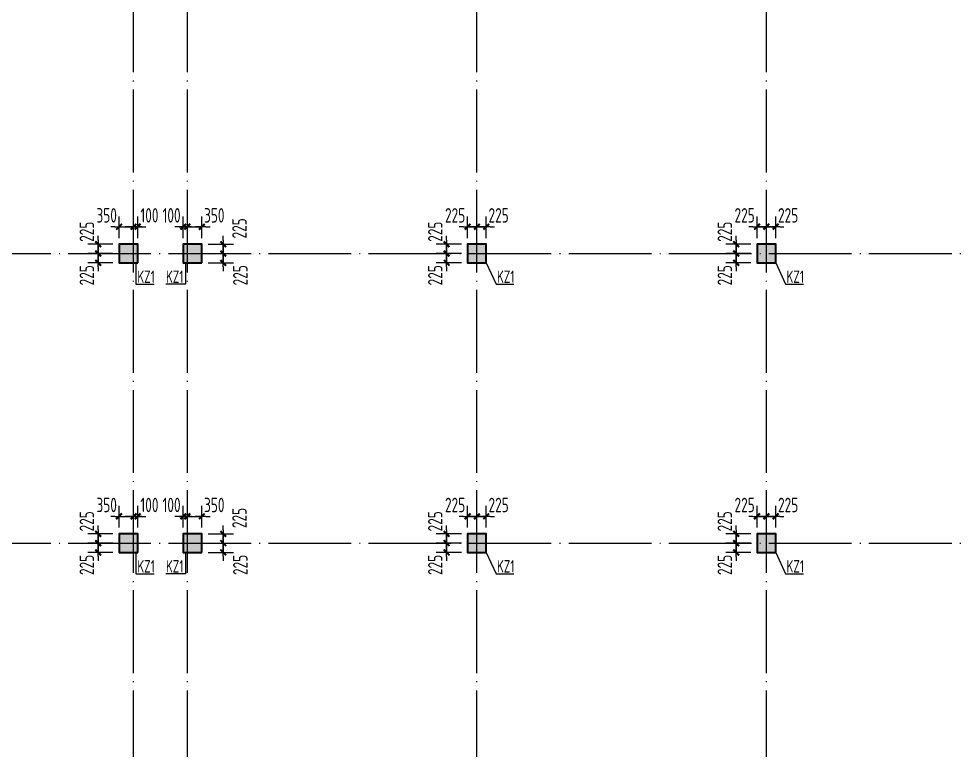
# Model space of a CAD drawing. Extents: x 8243024 to 8945023, y 669070 to 951310.
# Drawn here: x 8497487 to 8520200, y 841675 to 859352 of the extents above; entities that cross this region are included whole.
import ezdxf

# ---------------------------------------------------------------- set-up
doc = ezdxf.new("R2010")
doc.units = 0
doc.header["$LTSCALE"] = 1000
doc.linetypes.add('DOTE', pattern=[2.42, 2, -0.2, 0.02, -0.2])
doc.layers.get('0').update_dxf_attribs({"linetype": 'CONTINUOUS'})
doc.layers.get('Defpoints').update_dxf_attribs({"linetype": 'CONTINUOUS'})
for name, color, linetype in [('DIM', 3, 'CONTINUOUS'), ('DOTE', 1, 'DOTE'), ('PUB_TEXT', 7, 'CONTINUOUS'), ('柱涂实', 54, 'CONTINUOUS')]:
    doc.layers.add(name, color=color, linetype=linetype)
doc.layers.add('柱', color=2, linetype='CONTINUOUS', lineweight=35)
doc.styles.add('HZTXT', font='tssdeng.shx', dxfattribs={"width": 0.75, "bigfont": 'HZTXT.shx'})
doc.styles.add('TSSD_Dimension', font='Tssdeng.shx', dxfattribs={"width": 0.7, "bigfont": 'tssdchn.shx'})
doc.dimstyles.new('TSSD_100_100$0', dxfattribs={"dimtxt": 350, "dimasz": 100, "dimexe": 250, "dimexo": 150, "dimgap": 100, "dimtad": 1, "dimdec": 0, "dimzin": 0, "dimdsep": 46, "dimtxsty": 'TSSD_Dimension', "dimblk": '_TSDBK', "dimblk1": '_TSDBK', "dimblk2": '_TSDBK', "dimsah": 1, "dimcen": 0, "dimclrt": 7, "dimadec": 0, "dimazin": 0, "dimtfac": 1, "dimtdec": 0, "dimtix": 1, "dimtmove": 2, "dimatfit": 3, "dimldrblk": '_TSDBK', "dimfxl": 0, "dimtolj": 1, "dimtzin": 0, "dimarcsym": 0})

# ---------------------------------------------------------------- blocks, each defined once
blk = doc.blocks.new('_TSDBK')
blk.add_line((-1, 0), (1.5, 0))
at = {"const_width": 0.5}
blk.add_lwpolyline([(-0.7, -0.7), (0.7, 0.7)], dxfattribs=at)
blk = doc.blocks.new('*D1738')
at = {"layer": 'Defpoints', "color": 0}
for p in [(8499912, 853904), (8499406, 853679), (8499912, 853679)]:
    blk.add_point(p, dxfattribs=at)
at = {"layer": 'DIM', "color": 0, "lineweight": -2}
for p, q in [((8499406, 854004), (8499406, 854104)), ((8499762, 853904), (8499156, 853904)), ((8499406, 853904), (8499406, 853679)), ((8499762, 853679), (8499156, 853679)), ((8499406, 853579), (8499406, 853479))]:
    blk.add_line(p, q, dxfattribs=at)
at = {"layer": 'DIM', "color": 0, "lineweight": -2, "xscale": 100, "yscale": 100, "zscale": 100}
for p, rotation in [((8499406, 853904), 270), ((8499406, 853679), 90)]:
    blk.add_blockref('_TSDBK', p, dxfattribs=dict(at, rotation=rotation))
at = {"layer": 'DIM', "color": 7, "insert": (8499131, 854206), "char_height": 350, "attachment_point": 5, "rotation": 90, "style": 'TSSD_Dimension'}
blk.add_mtext('\\A1;225', dxfattribs=at)
blk = doc.blocks.new('*D1739')
at = {"layer": 'Defpoints', "color": 0}
for p in [(8499912, 853679), (8499406, 853454), (8499912, 853454)]:
    blk.add_point(p, dxfattribs=at)
at = {"layer": 'DIM', "color": 0, "lineweight": -2}
for p, q in [((8499406, 853779), (8499406, 853879)), ((8499762, 853679), (8499156, 853679)), ((8499406, 853679), (8499406, 853454)), ((8499762, 853454), (8499156, 853454)), ((8499406, 853354), (8499406, 853254))]:
    blk.add_line(p, q, dxfattribs=at)
at = {"layer": 'DIM', "color": 0, "lineweight": -2, "xscale": 100, "yscale": 100, "zscale": 100}
for p, rotation in [((8499406, 853679), 270), ((8499406, 853454), 90)]:
    blk.add_blockref('_TSDBK', p, dxfattribs=dict(at, rotation=rotation))
at = {"layer": 'DIM', "color": 7, "insert": (8499131, 853153), "char_height": 350, "attachment_point": 5, "rotation": 90, "style": 'TSSD_Dimension'}
blk.add_mtext('\\A1;225', dxfattribs=at)
blk = doc.blocks.new('*D1740')
at = {"layer": 'Defpoints', "color": 0}
for p in [(8500362, 854327), (8500262, 853904), (8500362, 853904)]:
    blk.add_point(p, dxfattribs=at)
at = {"layer": 'DIM', "color": 0, "lineweight": -2}
for p, q in [((8500262, 854054), (8500262, 854577)), ((8500362, 854054), (8500362, 854577)), ((8500162, 854327), (8500062, 854327)), ((8500262, 854327), (8500362, 854327)), ((8500462, 854327), (8500562, 854327))]:
    blk.add_line(p, q, dxfattribs=at)
at = {"layer": 'DIM', "color": 0, "lineweight": -2, "xscale": 100, "yscale": 100, "zscale": 100}
blk.add_blockref('_TSDBK', (8500262, 854327), dxfattribs=at)
at = {"layer": 'DIM', "color": 0, "lineweight": -2, "xscale": 100, "yscale": 100, "zscale": 100, "rotation": 180}
blk.add_blockref('_TSDBK', (8500362, 854327), dxfattribs=at)
at = {"layer": 'DIM', "color": 7, "insert": (8500645, 854602), "char_height": 350, "attachment_point": 5, "style": 'TSSD_Dimension'}
blk.add_mtext('\\A1;100', dxfattribs=at)
blk = doc.blocks.new('*D1741')
at = {"layer": 'Defpoints', "color": 0}
for p in [(8500262, 854327), (8499912, 853904), (8500262, 853904)]:
    blk.add_point(p, dxfattribs=at)
at = {"layer": 'DIM', "color": 0, "lineweight": -2}
for p, q in [((8499912, 854054), (8499912, 854577)), ((8500262, 854054), (8500262, 854577)), ((8499812, 854327), (8499712, 854327)), ((8499912, 854327), (8500262, 854327)), ((8500362, 854327), (8500462, 854327))]:
    blk.add_line(p, q, dxfattribs=at)
at = {"layer": 'DIM', "color": 0, "lineweight": -2, "xscale": 100, "yscale": 100, "zscale": 100}
blk.add_blockref('_TSDBK', (8499912, 854327), dxfattribs=at)
at = {"layer": 'DIM', "color": 0, "lineweight": -2, "xscale": 100, "yscale": 100, "zscale": 100, "rotation": 180}
blk.add_blockref('_TSDBK', (8500262, 854327), dxfattribs=at)
at = {"layer": 'DIM', "color": 7, "insert": (8499611, 854602), "char_height": 350, "attachment_point": 5, "style": 'TSSD_Dimension'}
blk.add_mtext('\\A1;350', dxfattribs=at)
blk = doc.blocks.new('*D1742')
at = {"layer": 'Defpoints', "color": 0}
for p in [(8501912, 854327), (8501562, 853904), (8501912, 853904)]:
    blk.add_point(p, dxfattribs=at)
at = {"layer": 'DIM', "color": 0, "lineweight": -2}
for p, q in [((8501562, 854054), (8501562, 854577)), ((8501912, 854054), (8501912, 854577)), ((8501462, 854327), (8501362, 854327)), ((8501562, 854327), (8501912, 854327)), ((8502012, 854327), (8502112, 854327))]:
    blk.add_line(p, q, dxfattribs=at)
at = {"layer": 'DIM', "color": 0, "lineweight": -2, "xscale": 100, "yscale": 100, "zscale": 100}
blk.add_blockref('_TSDBK', (8501562, 854327), dxfattribs=at)
at = {"layer": 'DIM', "color": 0, "lineweight": -2, "xscale": 100, "yscale": 100, "zscale": 100, "rotation": 180}
blk.add_blockref('_TSDBK', (8501912, 854327), dxfattribs=at)
at = {"layer": 'DIM', "color": 7, "insert": (8502213, 854602), "char_height": 350, "attachment_point": 5, "style": 'TSSD_Dimension'}
blk.add_mtext('\\A1;350', dxfattribs=at)
blk = doc.blocks.new('*D1743')
at = {"layer": 'Defpoints', "color": 0}
for p in [(8501562, 854327), (8501462, 853904), (8501562, 853904)]:
    blk.add_point(p, dxfattribs=at)
at = {"layer": 'DIM', "color": 0, "lineweight": -2}
for p, q in [((8501462, 854054), (8501462, 854577)), ((8501562, 854054), (8501562, 854577)), ((8501362, 854327), (8501262, 854327)), ((8501462, 854327), (8501562, 854327)), ((8501662, 854327), (8501762, 854327))]:
    blk.add_line(p, q, dxfattribs=at)
at = {"layer": 'DIM', "color": 0, "lineweight": -2, "xscale": 100, "yscale": 100, "zscale": 100}
blk.add_blockref('_TSDBK', (8501462, 854327), dxfattribs=at)
at = {"layer": 'DIM', "color": 0, "lineweight": -2, "xscale": 100, "yscale": 100, "zscale": 100, "rotation": 180}
blk.add_blockref('_TSDBK', (8501562, 854327), dxfattribs=at)
at = {"layer": 'DIM', "color": 7, "insert": (8501180, 854602), "char_height": 350, "attachment_point": 5, "style": 'TSSD_Dimension'}
blk.add_mtext('\\A1;100', dxfattribs=at)
blk = doc.blocks.new('*D1744')
at = {"layer": 'Defpoints', "color": 0}
for p in [(8501912, 853904), (8501912, 853679), (8502431, 853679)]:
    blk.add_point(p, dxfattribs=at)
at = {"layer": 'DIM', "color": 0, "lineweight": -2}
for p, q in [((8502431, 854004), (8502431, 854104)), ((8502062, 853904), (8502681, 853904)), ((8502431, 853904), (8502431, 853679)), ((8502062, 853679), (8502681, 853679)), ((8502431, 853579), (8502431, 853479))]:
    blk.add_line(p, q, dxfattribs=at)
at = {"layer": 'DIM', "color": 0, "lineweight": -2, "xscale": 100, "yscale": 100, "zscale": 100}
for p, rotation in [((8502431, 853904), 270), ((8502431, 853679), 90)]:
    blk.add_blockref('_TSDBK', p, dxfattribs=dict(at, rotation=rotation))
at = {"layer": 'DIM', "color": 7, "insert": (8502821, 854287), "char_height": 350, "attachment_point": 5, "rotation": 90, "style": 'TSSD_Dimension'}
blk.add_mtext('\\A1;225', dxfattribs=at)
blk = doc.blocks.new('*D1745')
at = {"layer": 'Defpoints', "color": 0}
for p in [(8501912, 853679), (8501912, 853454), (8502431, 853454)]:
    blk.add_point(p, dxfattribs=at)
at = {"layer": 'DIM', "color": 0, "lineweight": -2}
for p, q in [((8502431, 853779), (8502431, 853879)), ((8502062, 853679), (8502681, 853679)), ((8502431, 853679), (8502431, 853454)), ((8502062, 853454), (8502681, 853454)), ((8502431, 853354), (8502431, 853254))]:
    blk.add_line(p, q, dxfattribs=at)
at = {"layer": 'DIM', "color": 0, "lineweight": -2, "xscale": 100, "yscale": 100, "zscale": 100}
for p, rotation in [((8502431, 853679), 270), ((8502431, 853454), 90)]:
    blk.add_blockref('_TSDBK', p, dxfattribs=dict(at, rotation=rotation))
at = {"layer": 'DIM', "color": 7, "insert": (8502842, 853153), "char_height": 350, "attachment_point": 5, "rotation": 90, "style": 'TSSD_Dimension'}
blk.add_mtext('\\A1;225', dxfattribs=at)
blk = doc.blocks.new('*D1746')
at = {"layer": 'Defpoints', "color": 0}
for p in [(8499912, 846904), (8499406, 846679), (8499912, 846679)]:
    blk.add_point(p, dxfattribs=at)
at = {"layer": 'DIM', "color": 0, "lineweight": -2}
for p, q in [((8499406, 847004), (8499406, 847104)), ((8499762, 846904), (8499156, 846904)), ((8499406, 846904), (8499406, 846679)), ((8499762, 846679), (8499156, 846679)), ((8499406, 846579), (8499406, 846479))]:
    blk.add_line(p, q, dxfattribs=at)
at = {"layer": 'DIM', "color": 0, "lineweight": -2, "xscale": 100, "yscale": 100, "zscale": 100}
for p, rotation in [((8499406, 846904), 270), ((8499406, 846679), 90)]:
    blk.add_blockref('_TSDBK', p, dxfattribs=dict(at, rotation=rotation))
at = {"layer": 'DIM', "color": 7, "insert": (8499131, 847206), "char_height": 350, "attachment_point": 5, "rotation": 90, "style": 'TSSD_Dimension'}
blk.add_mtext('\\A1;225', dxfattribs=at)
blk = doc.blocks.new('*D1747')
at = {"layer": 'Defpoints', "color": 0}
for p in [(8499912, 846679), (8499406, 846454), (8499912, 846454)]:
    blk.add_point(p, dxfattribs=at)
at = {"layer": 'DIM', "color": 0, "lineweight": -2}
for p, q in [((8499406, 846779), (8499406, 846879)), ((8499762, 846679), (8499156, 846679)), ((8499406, 846679), (8499406, 846454)), ((8499762, 846454), (8499156, 846454)), ((8499406, 846354), (8499406, 846254))]:
    blk.add_line(p, q, dxfattribs=at)
at = {"layer": 'DIM', "color": 0, "lineweight": -2, "xscale": 100, "yscale": 100, "zscale": 100}
for p, rotation in [((8499406, 846679), 270), ((8499406, 846454), 90)]:
    blk.add_blockref('_TSDBK', p, dxfattribs=dict(at, rotation=rotation))
at = {"layer": 'DIM', "color": 7, "insert": (8499131, 846153), "char_height": 350, "attachment_point": 5, "rotation": 90, "style": 'TSSD_Dimension'}
blk.add_mtext('\\A1;225', dxfattribs=at)
blk = doc.blocks.new('*D1748')
at = {"layer": 'Defpoints', "color": 0}
for p in [(8500362, 847327), (8500262, 846904), (8500362, 846904)]:
    blk.add_point(p, dxfattribs=at)
at = {"layer": 'DIM', "color": 0, "lineweight": -2}
for p, q in [((8500262, 847054), (8500262, 847577)), ((8500362, 847054), (8500362, 847577)), ((8500162, 847327), (8500062, 847327)), ((8500262, 847327), (8500362, 847327)), ((8500462, 847327), (8500562, 847327))]:
    blk.add_line(p, q, dxfattribs=at)
at = {"layer": 'DIM', "color": 0, "lineweight": -2, "xscale": 100, "yscale": 100, "zscale": 100}
blk.add_blockref('_TSDBK', (8500262, 847327), dxfattribs=at)
at = {"layer": 'DIM', "color": 0, "lineweight": -2, "xscale": 100, "yscale": 100, "zscale": 100, "rotation": 180}
blk.add_blockref('_TSDBK', (8500362, 847327), dxfattribs=at)
at = {"layer": 'DIM', "color": 7, "insert": (8500645, 847602), "char_height": 350, "attachment_point": 5, "style": 'TSSD_Dimension'}
blk.add_mtext('\\A1;100', dxfattribs=at)
blk = doc.blocks.new('*D1749')
at = {"layer": 'Defpoints', "color": 0}
for p in [(8500262, 847327), (8499912, 846904), (8500262, 846904)]:
    blk.add_point(p, dxfattribs=at)
at = {"layer": 'DIM', "color": 0, "lineweight": -2}
for p, q in [((8499912, 847054), (8499912, 847577)), ((8500262, 847054), (8500262, 847577)), ((8499812, 847327), (8499712, 847327)), ((8499912, 847327), (8500262, 847327)), ((8500362, 847327), (8500462, 847327))]:
    blk.add_line(p, q, dxfattribs=at)
at = {"layer": 'DIM', "color": 0, "lineweight": -2, "xscale": 100, "yscale": 100, "zscale": 100}
blk.add_blockref('_TSDBK', (8499912, 847327), dxfattribs=at)
at = {"layer": 'DIM', "color": 0, "lineweight": -2, "xscale": 100, "yscale": 100, "zscale": 100, "rotation": 180}
blk.add_blockref('_TSDBK', (8500262, 847327), dxfattribs=at)
at = {"layer": 'DIM', "color": 7, "insert": (8499611, 847602), "char_height": 350, "attachment_point": 5, "style": 'TSSD_Dimension'}
blk.add_mtext('\\A1;350', dxfattribs=at)
blk = doc.blocks.new('*D1750')
at = {"layer": 'Defpoints', "color": 0}
for p in [(8501912, 847327), (8501562, 846904), (8501912, 846904)]:
    blk.add_point(p, dxfattribs=at)
at = {"layer": 'DIM', "color": 0, "lineweight": -2}
for p, q in [((8501562, 847054), (8501562, 847577)), ((8501912, 847054), (8501912, 847577)), ((8501462, 847327), (8501362, 847327)), ((8501562, 847327), (8501912, 847327)), ((8502012, 847327), (8502112, 847327))]:
    blk.add_line(p, q, dxfattribs=at)
at = {"layer": 'DIM', "color": 0, "lineweight": -2, "xscale": 100, "yscale": 100, "zscale": 100}
blk.add_blockref('_TSDBK', (8501562, 847327), dxfattribs=at)
at = {"layer": 'DIM', "color": 0, "lineweight": -2, "xscale": 100, "yscale": 100, "zscale": 100, "rotation": 180}
blk.add_blockref('_TSDBK', (8501912, 847327), dxfattribs=at)
at = {"layer": 'DIM', "color": 7, "insert": (8502213, 847602), "char_height": 350, "attachment_point": 5, "style": 'TSSD_Dimension'}
blk.add_mtext('\\A1;350', dxfattribs=at)
blk = doc.blocks.new('*D1751')
at = {"layer": 'Defpoints', "color": 0}
for p in [(8501562, 847327), (8501462, 846904), (8501562, 846904)]:
    blk.add_point(p, dxfattribs=at)
at = {"layer": 'DIM', "color": 0, "lineweight": -2}
for p, q in [((8501462, 847054), (8501462, 847577)), ((8501562, 847054), (8501562, 847577)), ((8501362, 847327), (8501262, 847327)), ((8501462, 847327), (8501562, 847327)), ((8501662, 847327), (8501762, 847327))]:
    blk.add_line(p, q, dxfattribs=at)
at = {"layer": 'DIM', "color": 0, "lineweight": -2, "xscale": 100, "yscale": 100, "zscale": 100}
blk.add_blockref('_TSDBK', (8501462, 847327), dxfattribs=at)
at = {"layer": 'DIM', "color": 0, "lineweight": -2, "xscale": 100, "yscale": 100, "zscale": 100, "rotation": 180}
blk.add_blockref('_TSDBK', (8501562, 847327), dxfattribs=at)
at = {"layer": 'DIM', "color": 7, "insert": (8501180, 847602), "char_height": 350, "attachment_point": 5, "style": 'TSSD_Dimension'}
blk.add_mtext('\\A1;100', dxfattribs=at)
blk = doc.blocks.new('*D1752')
at = {"layer": 'Defpoints', "color": 0}
for p in [(8501912, 846904), (8501912, 846679), (8502431, 846679)]:
    blk.add_point(p, dxfattribs=at)
at = {"layer": 'DIM', "color": 0, "lineweight": -2}
for p, q in [((8502431, 847004), (8502431, 847104)), ((8502062, 846904), (8502681, 846904)), ((8502431, 846904), (8502431, 846679)), ((8502062, 846679), (8502681, 846679)), ((8502431, 846579), (8502431, 846479))]:
    blk.add_line(p, q, dxfattribs=at)
at = {"layer": 'DIM', "color": 0, "lineweight": -2, "xscale": 100, "yscale": 100, "zscale": 100}
for p, rotation in [((8502431, 846904), 270), ((8502431, 846679), 90)]:
    blk.add_blockref('_TSDBK', p, dxfattribs=dict(at, rotation=rotation))
at = {"layer": 'DIM', "color": 7, "insert": (8502821, 847287), "char_height": 350, "attachment_point": 5, "rotation": 90, "style": 'TSSD_Dimension'}
blk.add_mtext('\\A1;225', dxfattribs=at)
blk = doc.blocks.new('*D1753')
at = {"layer": 'Defpoints', "color": 0}
for p in [(8501912, 846679), (8501912, 846454), (8502431, 846454)]:
    blk.add_point(p, dxfattribs=at)
at = {"layer": 'DIM', "color": 0, "lineweight": -2}
for p, q in [((8502431, 846779), (8502431, 846879)), ((8502062, 846679), (8502681, 846679)), ((8502431, 846679), (8502431, 846454)), ((8502062, 846454), (8502681, 846454)), ((8502431, 846354), (8502431, 846254))]:
    blk.add_line(p, q, dxfattribs=at)
at = {"layer": 'DIM', "color": 0, "lineweight": -2, "xscale": 100, "yscale": 100, "zscale": 100}
for p, rotation in [((8502431, 846679), 270), ((8502431, 846454), 90)]:
    blk.add_blockref('_TSDBK', p, dxfattribs=dict(at, rotation=rotation))
at = {"layer": 'DIM', "color": 7, "insert": (8502842, 846153), "char_height": 350, "attachment_point": 5, "rotation": 90, "style": 'TSSD_Dimension'}
blk.add_mtext('\\A1;225', dxfattribs=at)
blk = doc.blocks.new('*D1594')
at = {"layer": 'Defpoints', "color": 0}
for p in [(8508337, 846904), (8507831, 846679), (8508337, 846679)]:
    blk.add_point(p, dxfattribs=at)
at = {"layer": 'DIM', "color": 0, "lineweight": -2}
for p, q in [((8507831, 847004), (8507831, 847104)), ((8508187, 846904), (8507581, 846904)), ((8507831, 846904), (8507831, 846679)), ((8508187, 846679), (8507581, 846679)), ((8507831, 846579), (8507831, 846479))]:
    blk.add_line(p, q, dxfattribs=at)
at = {"layer": 'DIM', "color": 0, "lineweight": -2, "xscale": 100, "yscale": 100, "zscale": 100}
for p, rotation in [((8507831, 846904), 270), ((8507831, 846679), 90)]:
    blk.add_blockref('_TSDBK', p, dxfattribs=dict(at, rotation=rotation))
at = {"layer": 'DIM', "color": 7, "insert": (8507556, 847206), "char_height": 350, "attachment_point": 5, "rotation": 90, "style": 'TSSD_Dimension'}
blk.add_mtext('\\A1;225', dxfattribs=at)
blk = doc.blocks.new('*D1595')
at = {"layer": 'Defpoints', "color": 0}
for p in [(8508337, 846679), (8507831, 846454), (8508337, 846454)]:
    blk.add_point(p, dxfattribs=at)
at = {"layer": 'DIM', "color": 0, "lineweight": -2}
for p, q in [((8507831, 846779), (8507831, 846879)), ((8508187, 846679), (8507581, 846679)), ((8507831, 846679), (8507831, 846454)), ((8508187, 846454), (8507581, 846454)), ((8507831, 846354), (8507831, 846254))]:
    blk.add_line(p, q, dxfattribs=at)
at = {"layer": 'DIM', "color": 0, "lineweight": -2, "xscale": 100, "yscale": 100, "zscale": 100}
for p, rotation in [((8507831, 846679), 270), ((8507831, 846454), 90)]:
    blk.add_blockref('_TSDBK', p, dxfattribs=dict(at, rotation=rotation))
at = {"layer": 'DIM', "color": 7, "insert": (8507556, 846153), "char_height": 350, "attachment_point": 5, "rotation": 90, "style": 'TSSD_Dimension'}
blk.add_mtext('\\A1;225', dxfattribs=at)
blk = doc.blocks.new('*D1596')
at = {"layer": 'Defpoints', "color": 0}
for p in [(8508787, 847327), (8508562, 846904), (8508787, 846904)]:
    blk.add_point(p, dxfattribs=at)
at = {"layer": 'DIM', "color": 0, "lineweight": -2}
for p, q in [((8508562, 847054), (8508562, 847577)), ((8508787, 847054), (8508787, 847577)), ((8508462, 847327), (8508362, 847327)), ((8508562, 847327), (8508787, 847327)), ((8508887, 847327), (8508987, 847327))]:
    blk.add_line(p, q, dxfattribs=at)
at = {"layer": 'DIM', "color": 0, "lineweight": -2, "xscale": 100, "yscale": 100, "zscale": 100}
blk.add_blockref('_TSDBK', (8508562, 847327), dxfattribs=at)
at = {"layer": 'DIM', "color": 0, "lineweight": -2, "xscale": 100, "yscale": 100, "zscale": 100, "rotation": 180}
blk.add_blockref('_TSDBK', (8508787, 847327), dxfattribs=at)
at = {"layer": 'DIM', "color": 7, "insert": (8509088, 847602), "char_height": 350, "attachment_point": 5, "style": 'TSSD_Dimension'}
blk.add_mtext('\\A1;225', dxfattribs=at)
blk = doc.blocks.new('*D1597')
at = {"layer": 'Defpoints', "color": 0}
for p in [(8508562, 847327), (8508337, 846904), (8508562, 846904)]:
    blk.add_point(p, dxfattribs=at)
at = {"layer": 'DIM', "color": 0, "lineweight": -2}
for p, q in [((8508337, 847054), (8508337, 847577)), ((8508562, 847054), (8508562, 847577)), ((8508237, 847327), (8508137, 847327)), ((8508337, 847327), (8508562, 847327)), ((8508662, 847327), (8508762, 847327))]:
    blk.add_line(p, q, dxfattribs=at)
at = {"layer": 'DIM', "color": 0, "lineweight": -2, "xscale": 100, "yscale": 100, "zscale": 100}
blk.add_blockref('_TSDBK', (8508337, 847327), dxfattribs=at)
at = {"layer": 'DIM', "color": 0, "lineweight": -2, "xscale": 100, "yscale": 100, "zscale": 100, "rotation": 180}
blk.add_blockref('_TSDBK', (8508562, 847327), dxfattribs=at)
at = {"layer": 'DIM', "color": 7, "insert": (8508036, 847602), "char_height": 350, "attachment_point": 5, "style": 'TSSD_Dimension'}
blk.add_mtext('\\A1;225', dxfattribs=at)
blk = doc.blocks.new('*D1598')
at = {"layer": 'Defpoints', "color": 0}
for p in [(8508337, 853904), (8507831, 853679), (8508337, 853679)]:
    blk.add_point(p, dxfattribs=at)
at = {"layer": 'DIM', "color": 0, "lineweight": -2}
for p, q in [((8507831, 854004), (8507831, 854104)), ((8508187, 853904), (8507581, 853904)), ((8507831, 853904), (8507831, 853679)), ((8508187, 853679), (8507581, 853679)), ((8507831, 853579), (8507831, 853479))]:
    blk.add_line(p, q, dxfattribs=at)
at = {"layer": 'DIM', "color": 0, "lineweight": -2, "xscale": 100, "yscale": 100, "zscale": 100}
for p, rotation in [((8507831, 853904), 270), ((8507831, 853679), 90)]:
    blk.add_blockref('_TSDBK', p, dxfattribs=dict(at, rotation=rotation))
at = {"layer": 'DIM', "color": 7, "insert": (8507556, 854206), "char_height": 350, "attachment_point": 5, "rotation": 90, "style": 'TSSD_Dimension'}
blk.add_mtext('\\A1;225', dxfattribs=at)
blk = doc.blocks.new('*D1599')
at = {"layer": 'Defpoints', "color": 0}
for p in [(8508337, 853679), (8507831, 853454), (8508337, 853454)]:
    blk.add_point(p, dxfattribs=at)
at = {"layer": 'DIM', "color": 0, "lineweight": -2}
for p, q in [((8507831, 853779), (8507831, 853879)), ((8508187, 853679), (8507581, 853679)), ((8507831, 853679), (8507831, 853454)), ((8508187, 853454), (8507581, 853454)), ((8507831, 853354), (8507831, 853254))]:
    blk.add_line(p, q, dxfattribs=at)
at = {"layer": 'DIM', "color": 0, "lineweight": -2, "xscale": 100, "yscale": 100, "zscale": 100}
for p, rotation in [((8507831, 853679), 270), ((8507831, 853454), 90)]:
    blk.add_blockref('_TSDBK', p, dxfattribs=dict(at, rotation=rotation))
at = {"layer": 'DIM', "color": 7, "insert": (8507556, 853153), "char_height": 350, "attachment_point": 5, "rotation": 90, "style": 'TSSD_Dimension'}
blk.add_mtext('\\A1;225', dxfattribs=at)
blk = doc.blocks.new('*D1600')
at = {"layer": 'Defpoints', "color": 0}
for p in [(8508787, 854327), (8508562, 853904), (8508787, 853904)]:
    blk.add_point(p, dxfattribs=at)
at = {"layer": 'DIM', "color": 0, "lineweight": -2}
for p, q in [((8508562, 854054), (8508562, 854577)), ((8508787, 854054), (8508787, 854577)), ((8508462, 854327), (8508362, 854327)), ((8508562, 854327), (8508787, 854327)), ((8508887, 854327), (8508987, 854327))]:
    blk.add_line(p, q, dxfattribs=at)
at = {"layer": 'DIM', "color": 0, "lineweight": -2, "xscale": 100, "yscale": 100, "zscale": 100}
blk.add_blockref('_TSDBK', (8508562, 854327), dxfattribs=at)
at = {"layer": 'DIM', "color": 0, "lineweight": -2, "xscale": 100, "yscale": 100, "zscale": 100, "rotation": 180}
blk.add_blockref('_TSDBK', (8508787, 854327), dxfattribs=at)
at = {"layer": 'DIM', "color": 7, "insert": (8509088, 854602), "char_height": 350, "attachment_point": 5, "style": 'TSSD_Dimension'}
blk.add_mtext('\\A1;225', dxfattribs=at)
blk = doc.blocks.new('*D1601')
at = {"layer": 'Defpoints', "color": 0}
for p in [(8508562, 854327), (8508337, 853904), (8508562, 853904)]:
    blk.add_point(p, dxfattribs=at)
at = {"layer": 'DIM', "color": 0, "lineweight": -2}
for p, q in [((8508337, 854054), (8508337, 854577)), ((8508562, 854054), (8508562, 854577)), ((8508237, 854327), (8508137, 854327)), ((8508337, 854327), (8508562, 854327)), ((8508662, 854327), (8508762, 854327))]:
    blk.add_line(p, q, dxfattribs=at)
at = {"layer": 'DIM', "color": 0, "lineweight": -2, "xscale": 100, "yscale": 100, "zscale": 100}
blk.add_blockref('_TSDBK', (8508337, 854327), dxfattribs=at)
at = {"layer": 'DIM', "color": 0, "lineweight": -2, "xscale": 100, "yscale": 100, "zscale": 100, "rotation": 180}
blk.add_blockref('_TSDBK', (8508562, 854327), dxfattribs=at)
at = {"layer": 'DIM', "color": 7, "insert": (8508036, 854602), "char_height": 350, "attachment_point": 5, "style": 'TSSD_Dimension'}
blk.add_mtext('\\A1;225', dxfattribs=at)
blk = doc.blocks.new('*D1566')
at = {"layer": 'Defpoints', "color": 0}
for p in [(8515337, 846904), (8514831, 846679), (8515337, 846679)]:
    blk.add_point(p, dxfattribs=at)
at = {"layer": 'DIM', "color": 0, "lineweight": -2}
for p, q in [((8514831, 847004), (8514831, 847104)), ((8515187, 846904), (8514581, 846904)), ((8514831, 846904), (8514831, 846679)), ((8515187, 846679), (8514581, 846679)), ((8514831, 846579), (8514831, 846479))]:
    blk.add_line(p, q, dxfattribs=at)
at = {"layer": 'DIM', "color": 0, "lineweight": -2, "xscale": 100, "yscale": 100, "zscale": 100}
for p, rotation in [((8514831, 846904), 270), ((8514831, 846679), 90)]:
    blk.add_blockref('_TSDBK', p, dxfattribs=dict(at, rotation=rotation))
at = {"layer": 'DIM', "color": 7, "insert": (8514556, 847206), "char_height": 350, "attachment_point": 5, "rotation": 90, "style": 'TSSD_Dimension'}
blk.add_mtext('\\A1;225', dxfattribs=at)
blk = doc.blocks.new('*D1567')
at = {"layer": 'Defpoints', "color": 0}
for p in [(8515337, 846679), (8514831, 846454), (8515337, 846454)]:
    blk.add_point(p, dxfattribs=at)
at = {"layer": 'DIM', "color": 0, "lineweight": -2}
for p, q in [((8514831, 846779), (8514831, 846879)), ((8515187, 846679), (8514581, 846679)), ((8514831, 846679), (8514831, 846454)), ((8515187, 846454), (8514581, 846454)), ((8514831, 846354), (8514831, 846254))]:
    blk.add_line(p, q, dxfattribs=at)
at = {"layer": 'DIM', "color": 0, "lineweight": -2, "xscale": 100, "yscale": 100, "zscale": 100}
for p, rotation in [((8514831, 846679), 270), ((8514831, 846454), 90)]:
    blk.add_blockref('_TSDBK', p, dxfattribs=dict(at, rotation=rotation))
at = {"layer": 'DIM', "color": 7, "insert": (8514556, 846153), "char_height": 350, "attachment_point": 5, "rotation": 90, "style": 'TSSD_Dimension'}
blk.add_mtext('\\A1;225', dxfattribs=at)
blk = doc.blocks.new('*D1568')
at = {"layer": 'Defpoints', "color": 0}
for p in [(8515787, 847327), (8515562, 846904), (8515787, 846904)]:
    blk.add_point(p, dxfattribs=at)
at = {"layer": 'DIM', "color": 0, "lineweight": -2}
for p, q in [((8515562, 847054), (8515562, 847577)), ((8515787, 847054), (8515787, 847577)), ((8515462, 847327), (8515362, 847327)), ((8515562, 847327), (8515787, 847327)), ((8515887, 847327), (8515987, 847327))]:
    blk.add_line(p, q, dxfattribs=at)
at = {"layer": 'DIM', "color": 0, "lineweight": -2, "xscale": 100, "yscale": 100, "zscale": 100}
blk.add_blockref('_TSDBK', (8515562, 847327), dxfattribs=at)
at = {"layer": 'DIM', "color": 0, "lineweight": -2, "xscale": 100, "yscale": 100, "zscale": 100, "rotation": 180}
blk.add_blockref('_TSDBK', (8515787, 847327), dxfattribs=at)
at = {"layer": 'DIM', "color": 7, "insert": (8516088, 847602), "char_height": 350, "attachment_point": 5, "style": 'TSSD_Dimension'}
blk.add_mtext('\\A1;225', dxfattribs=at)
blk = doc.blocks.new('*D1569')
at = {"layer": 'Defpoints', "color": 0}
for p in [(8515562, 847327), (8515337, 846904), (8515562, 846904)]:
    blk.add_point(p, dxfattribs=at)
at = {"layer": 'DIM', "color": 0, "lineweight": -2}
for p, q in [((8515337, 847054), (8515337, 847577)), ((8515562, 847054), (8515562, 847577)), ((8515237, 847327), (8515137, 847327)), ((8515337, 847327), (8515562, 847327)), ((8515662, 847327), (8515762, 847327))]:
    blk.add_line(p, q, dxfattribs=at)
at = {"layer": 'DIM', "color": 0, "lineweight": -2, "xscale": 100, "yscale": 100, "zscale": 100}
blk.add_blockref('_TSDBK', (8515337, 847327), dxfattribs=at)
at = {"layer": 'DIM', "color": 0, "lineweight": -2, "xscale": 100, "yscale": 100, "zscale": 100, "rotation": 180}
blk.add_blockref('_TSDBK', (8515562, 847327), dxfattribs=at)
at = {"layer": 'DIM', "color": 7, "insert": (8515036, 847602), "char_height": 350, "attachment_point": 5, "style": 'TSSD_Dimension'}
blk.add_mtext('\\A1;225', dxfattribs=at)
blk = doc.blocks.new('*D1570')
at = {"layer": 'Defpoints', "color": 0}
for p in [(8515337, 853904), (8514831, 853679), (8515337, 853679)]:
    blk.add_point(p, dxfattribs=at)
at = {"layer": 'DIM', "color": 0, "lineweight": -2}
for p, q in [((8514831, 854004), (8514831, 854104)), ((8515187, 853904), (8514581, 853904)), ((8514831, 853904), (8514831, 853679)), ((8515187, 853679), (8514581, 853679)), ((8514831, 853579), (8514831, 853479))]:
    blk.add_line(p, q, dxfattribs=at)
at = {"layer": 'DIM', "color": 0, "lineweight": -2, "xscale": 100, "yscale": 100, "zscale": 100}
for p, rotation in [((8514831, 853904), 270), ((8514831, 853679), 90)]:
    blk.add_blockref('_TSDBK', p, dxfattribs=dict(at, rotation=rotation))
at = {"layer": 'DIM', "color": 7, "insert": (8514556, 854206), "char_height": 350, "attachment_point": 5, "rotation": 90, "style": 'TSSD_Dimension'}
blk.add_mtext('\\A1;225', dxfattribs=at)
blk = doc.blocks.new('*D1571')
at = {"layer": 'Defpoints', "color": 0}
for p in [(8515337, 853679), (8514831, 853454), (8515337, 853454)]:
    blk.add_point(p, dxfattribs=at)
at = {"layer": 'DIM', "color": 0, "lineweight": -2}
for p, q in [((8514831, 853779), (8514831, 853879)), ((8515187, 853679), (8514581, 853679)), ((8514831, 853679), (8514831, 853454)), ((8515187, 853454), (8514581, 853454)), ((8514831, 853354), (8514831, 853254))]:
    blk.add_line(p, q, dxfattribs=at)
at = {"layer": 'DIM', "color": 0, "lineweight": -2, "xscale": 100, "yscale": 100, "zscale": 100}
for p, rotation in [((8514831, 853679), 270), ((8514831, 853454), 90)]:
    blk.add_blockref('_TSDBK', p, dxfattribs=dict(at, rotation=rotation))
at = {"layer": 'DIM', "color": 7, "insert": (8514556, 853153), "char_height": 350, "attachment_point": 5, "rotation": 90, "style": 'TSSD_Dimension'}
blk.add_mtext('\\A1;225', dxfattribs=at)
blk = doc.blocks.new('*D1572')
at = {"layer": 'Defpoints', "color": 0}
for p in [(8515787, 854327), (8515562, 853904), (8515787, 853904)]:
    blk.add_point(p, dxfattribs=at)
at = {"layer": 'DIM', "color": 0, "lineweight": -2}
for p, q in [((8515562, 854054), (8515562, 854577)), ((8515787, 854054), (8515787, 854577)), ((8515462, 854327), (8515362, 854327)), ((8515562, 854327), (8515787, 854327)), ((8515887, 854327), (8515987, 854327))]:
    blk.add_line(p, q, dxfattribs=at)
at = {"layer": 'DIM', "color": 0, "lineweight": -2, "xscale": 100, "yscale": 100, "zscale": 100}
blk.add_blockref('_TSDBK', (8515562, 854327), dxfattribs=at)
at = {"layer": 'DIM', "color": 0, "lineweight": -2, "xscale": 100, "yscale": 100, "zscale": 100, "rotation": 180}
blk.add_blockref('_TSDBK', (8515787, 854327), dxfattribs=at)
at = {"layer": 'DIM', "color": 7, "insert": (8516088, 854602), "char_height": 350, "attachment_point": 5, "style": 'TSSD_Dimension'}
blk.add_mtext('\\A1;225', dxfattribs=at)
blk = doc.blocks.new('*D1573')
at = {"layer": 'Defpoints', "color": 0}
for p in [(8515562, 854327), (8515337, 853904), (8515562, 853904)]:
    blk.add_point(p, dxfattribs=at)
at = {"layer": 'DIM', "color": 0, "lineweight": -2}
for p, q in [((8515337, 854054), (8515337, 854577)), ((8515562, 854054), (8515562, 854577)), ((8515237, 854327), (8515137, 854327)), ((8515337, 854327), (8515562, 854327)), ((8515662, 854327), (8515762, 854327))]:
    blk.add_line(p, q, dxfattribs=at)
at = {"layer": 'DIM', "color": 0, "lineweight": -2, "xscale": 100, "yscale": 100, "zscale": 100}
blk.add_blockref('_TSDBK', (8515337, 854327), dxfattribs=at)
at = {"layer": 'DIM', "color": 0, "lineweight": -2, "xscale": 100, "yscale": 100, "zscale": 100, "rotation": 180}
blk.add_blockref('_TSDBK', (8515562, 854327), dxfattribs=at)
at = {"layer": 'DIM', "color": 7, "insert": (8515036, 854602), "char_height": 350, "attachment_point": 5, "style": 'TSSD_Dimension'}
blk.add_mtext('\\A1;225', dxfattribs=at)

msp = doc.modelspace()

# ---------------------------------------------------------------- hatches: boundary and pattern name
at = {"layer": '柱涂实'}
for points in [[(8500362.3, 853454.4), (8500362.3, 853904.4), (8499912.3, 853904.4), (8499912.3, 853454.4)], [(8501912.3, 853454.4), (8501912.3, 853904.4), (8501462.3, 853904.4), (8501462.3, 853454.4)], [(8508787.3, 853454.4), (8508787.3, 853904.4), (8508337.3, 853904.4), (8508337.3, 853454.4)], [(8515787.3, 853454.4), (8515787.3, 853904.4), (8515337.3, 853904.4), (8515337.3, 853454.4)], [(8500362.3, 846454.4), (8500362.3, 846904.4), (8499912.3, 846904.4), (8499912.3, 846454.4)], [(8501912.3, 846454.4), (8501912.3, 846904.4), (8501462.3, 846904.4), (8501462.3, 846454.4)], [(8508787.3, 846454.4), (8508787.3, 846904.4), (8508337.3, 846904.4), (8508337.3, 846454.4)], [(8515787.3, 846454.4), (8515787.3, 846904.4), (8515337.3, 846904.4), (8515337.3, 846454.4)]]:
    msp.add_hatch(color=256, dxfattribs=at).paths.add_polyline_path(points)

# ---------------------------------------------------------------- linework, layer by layer
at = {"layer": 'DOTE'}
for p, q in [((8500262.3, 824179.4), (8500262.3, 869179.4)), ((8501562.3, 824179.4), (8501562.3, 869179.4)), ((8508562.3, 824179.4), (8508562.3, 869179.4)), ((8515562.3, 824179.4), (8515562.3, 869179.4)), ((8435762.3, 853679.4), (8566062.3, 853679.4)), ((8435762.3, 846679.4), (8566062.3, 846679.4))]:
    msp.add_line(p, q, dxfattribs=at)
at = {"layer": 'PUB_TEXT', "color": 7}
for points in [[(8500317.6, 853454.4), (8500317.6, 852936.6), (8500762.2, 852936.6)], [(8501520.8, 853454.4), (8501520.8, 852936.6), (8501041.9, 852936.6)], [(8508787.3, 853454.4), (8509026.7, 852936.6), (8509457.9, 852936.6)], [(8515787.3, 853454.4), (8516026.7, 852936.6), (8516457.9, 852936.6)], [(8500317.6, 846454.4), (8500317.6, 845936.6), (8500762.2, 845936.6)], [(8501520.8, 846454.4), (8501520.8, 845936.6), (8501041.9, 845936.6)], [(8508787.3, 846454.4), (8509026.7, 845936.6), (8509457.9, 845936.6)], [(8515787.3, 846454.4), (8516026.7, 845936.6), (8516457.9, 845936.6)]]:
    msp.add_lwpolyline(points, dxfattribs=at)
at = {"layer": '柱'}
for points in [[(8500362.3, 853454.4), (8500362.3, 853904.4), (8499912.3, 853904.4), (8499912.3, 853454.4)], [(8501912.3, 853454.4), (8501912.3, 853904.4), (8501462.3, 853904.4), (8501462.3, 853454.4)], [(8508787.3, 853454.4), (8508787.3, 853904.4), (8508337.3, 853904.4), (8508337.3, 853454.4)], [(8515787.3, 853454.4), (8515787.3, 853904.4), (8515337.3, 853904.4), (8515337.3, 853454.4)], [(8500362.3, 846454.4), (8500362.3, 846904.4), (8499912.3, 846904.4), (8499912.3, 846454.4)], [(8501912.3, 846454.4), (8501912.3, 846904.4), (8501462.3, 846904.4), (8501462.3, 846454.4)], [(8508787.3, 846454.4), (8508787.3, 846904.4), (8508337.3, 846904.4), (8508337.3, 846454.4)], [(8515787.3, 846454.4), (8515787.3, 846904.4), (8515337.3, 846904.4), (8515337.3, 846454.4)]]:
    msp.add_lwpolyline(points, close=True, dxfattribs=at)
at = {"layer": '柱涂实', "linetype": 'Continuous'}
for points in [[(8500362.3, 853454.4), (8500362.3, 853904.4), (8499912.3, 853904.4), (8499912.3, 853454.4)], [(8501912.3, 853454.4), (8501912.3, 853904.4), (8501462.3, 853904.4), (8501462.3, 853454.4)], [(8508787.3, 853454.4), (8508787.3, 853904.4), (8508337.3, 853904.4), (8508337.3, 853454.4)], [(8515787.3, 853454.4), (8515787.3, 853904.4), (8515337.3, 853904.4), (8515337.3, 853454.4)], [(8500362.3, 846454.4), (8500362.3, 846904.4), (8499912.3, 846904.4), (8499912.3, 846454.4)], [(8501912.3, 846454.4), (8501912.3, 846904.4), (8501462.3, 846904.4), (8501462.3, 846454.4)], [(8508787.3, 846454.4), (8508787.3, 846904.4), (8508337.3, 846904.4), (8508337.3, 846454.4)], [(8515787.3, 846454.4), (8515787.3, 846904.4), (8515337.3, 846904.4), (8515337.3, 846454.4)]]:
    msp.add_lwpolyline(points, close=True, dxfattribs=at)

# ---------------------------------------------------------------- texts
at = {"layer": 'PUB_TEXT', "color": 6, "style": 'HZTXT', "width": 0.7}
for p in [(8500352.2, 852968.6), (8501044.9, 852968.6), (8509048.3, 852968.6), (8516048.3, 852968.6), (8500352.2, 845968.6), (8501044.9, 845968.6), (8509048.3, 845968.6), (8516048.3, 845968.6)]:
    msp.add_text('KZ1', height=300, dxfattribs=at).set_placement(p)

# ---------------------------------------------------------------- dimensions: what is measured, and where the dimension line sits
at = {"layer": 'DIM'}
for base, p1, p2, picture, middle in [((8500262.3, 854327.2), (8499912.3, 853904.4), (8500262.3, 853904.4), '*D1741', (8499611.2, 854602.2)), ((8500362.3, 854327.2), (8500262.3, 853904.4), (8500362.3, 853904.4), '*D1740', (8500644.5, 854602.2)), ((8501562.3, 854327.2), (8501462.3, 853904.4), (8501562.3, 853904.4), '*D1743', (8501180.1, 854602.2)), ((8501912.3, 854327.2), (8501562.3, 853904.4), (8501912.3, 853904.4), '*D1742', (8502213.4, 854602.2)), ((8508562.3, 854327.2), (8508337.3, 853904.4), (8508562.3, 853904.4), '*D1601', (8508036.2, 854602.2)), ((8508787.3, 854327.2), (8508562.3, 853904.4), (8508787.3, 853904.4), '*D1600', (8509088.4, 854602.2)), ((8515562.3, 854327.2), (8515337.3, 853904.4), (8515562.3, 853904.4), '*D1573', (8515036.2, 854602.2)), ((8515787.3, 854327.2), (8515562.3, 853904.4), (8515787.3, 853904.4), '*D1572', (8516088.4, 854602.2)), ((8500262.3, 847327.2), (8499912.3, 846904.4), (8500262.3, 846904.4), '*D1749', (8499611.2, 847602.2)), ((8500362.3, 847327.2), (8500262.3, 846904.4), (8500362.3, 846904.4), '*D1748', (8500644.5, 847602.2)), ((8501562.3, 847327.2), (8501462.3, 846904.4), (8501562.3, 846904.4), '*D1751', (8501180.1, 847602.2)), ((8501912.3, 847327.2), (8501562.3, 846904.4), (8501912.3, 846904.4), '*D1750', (8502213.4, 847602.2)), ((8508562.3, 847327.2), (8508337.3, 846904.4), (8508562.3, 846904.4), '*D1597', (8508036.2, 847602.2)), ((8508787.3, 847327.2), (8508562.3, 846904.4), (8508787.3, 846904.4), '*D1596', (8509088.4, 847602.2)), ((8515562.3, 847327.2), (8515337.3, 846904.4), (8515562.3, 846904.4), '*D1569', (8515036.2, 847602.2)), ((8515787.3, 847327.2), (8515562.3, 846904.4), (8515787.3, 846904.4), '*D1568', (8516088.4, 847602.2))]:
    dim = msp.add_linear_dim(base=base, p1=p1, p2=p2, dimstyle='TSSD_100_100$0', dxfattribs=at)
    dim.commit()
    dim.dimension.update_dxf_attribs({"geometry": picture, "text_midpoint": middle, "dimtype": 160})
for base, p1, p2, picture, middle in [((8499406.2, 853679.4), (8499912.3, 853904.4), (8499912.3, 853679.4), '*D1738', (8499131.2, 854205.5)), ((8502430.6, 853679.4), (8501912.3, 853904.4), (8501912.3, 853679.4), '*D1744', (8502821.2, 854286.7)), ((8507831.2, 853679.4), (8508337.3, 853904.4), (8508337.3, 853679.4), '*D1598', (8507556.2, 854205.5)), ((8514831.2, 853679.4), (8515337.3, 853904.4), (8515337.3, 853679.4), '*D1570', (8514556.2, 854205.5)), ((8499406.2, 853454.4), (8499912.3, 853679.4), (8499912.3, 853454.4), '*D1739', (8499131.2, 853153.3)), ((8502430.6, 853454.4), (8501912.3, 853679.4), (8501912.3, 853454.4), '*D1745', (8502842.5, 853153.3)), ((8507831.2, 853454.4), (8508337.3, 853679.4), (8508337.3, 853454.4), '*D1599', (8507556.2, 853153.3)), ((8514831.2, 853454.4), (8515337.3, 853679.4), (8515337.3, 853454.4), '*D1571', (8514556.2, 853153.3)), ((8502430.6, 846679.4), (8501912.3, 846904.4), (8501912.3, 846679.4), '*D1752', (8502821.2, 847286.7)), ((8499406.2, 846679.4), (8499912.3, 846904.4), (8499912.3, 846679.4), '*D1746', (8499131.2, 847205.5)), ((8507831.2, 846679.4), (8508337.3, 846904.4), (8508337.3, 846679.4), '*D1594', (8507556.2, 847205.5)), ((8514831.2, 846679.4), (8515337.3, 846904.4), (8515337.3, 846679.4), '*D1566', (8514556.2, 847205.5)), ((8499406.2, 846454.4), (8499912.3, 846679.4), (8499912.3, 846454.4), '*D1747', (8499131.2, 846153.3)), ((8502430.6, 846454.4), (8501912.3, 846679.4), (8501912.3, 846454.4), '*D1753', (8502842.5, 846153.3)), ((8507831.2, 846454.4), (8508337.3, 846679.4), (8508337.3, 846454.4), '*D1595', (8507556.2, 846153.3)), ((8514831.2, 846454.4), (8515337.3, 846679.4), (8515337.3, 846454.4), '*D1567', (8514556.2, 846153.3))]:
    dim = msp.add_linear_dim(base=base, p1=p1, p2=p2, angle=90, dimstyle='TSSD_100_100$0', dxfattribs=at)
    dim.commit()
    dim.dimension.update_dxf_attribs({"geometry": picture, "text_midpoint": middle, "dimtype": 160})

doc.saveas('drawing.dxf')
